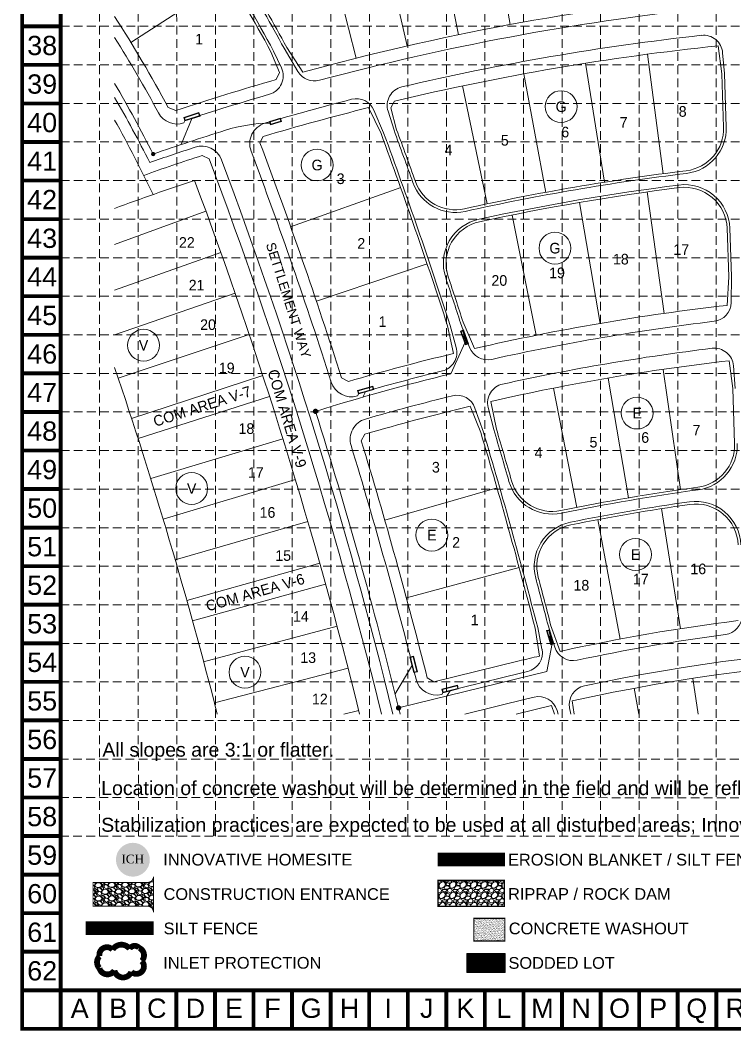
# Model space of a CAD drawing. Header units: feet. Extents: x 358974 to 360431, y 1038446 to 1040774.
# Drawn here: x 358974 to 359647, y 1038446 to 1039398 of the extents above; entities that cross this region are included whole.
import ezdxf
from ezdxf.enums import TextEntityAlignment as Align

# ---------------------------------------------------------------- set-up
doc = ezdxf.new("R2010")
doc.units = ezdxf.units.FT
doc.header["$MEASUREMENT"] = 0
doc.linetypes.add('ACAD_ISO02W100', pattern=[15, 12, -3])
doc.linetypes.add('HIDDEN', pattern=[0.375, 0.25, -0.125])
doc.layers.get('0').update_dxf_attribs({"color": 1})
for name, color, linetype, lineweight in [('11', 1, 'Continuous', 0), ('12', 1, 'Continuous', 0), ('13', 1, 'Continuous', 0), ('4', 1, 'Continuous', 0), ('45', 1, 'Continuous', 0)]:
    doc.layers.add(name, color=color, linetype=linetype, lineweight=lineweight)
for name, color, linetype in [('BASE', 7, 'Continuous'), ('grid', 254, 'HIDDEN'), ('LEGEND', 7, 'Continuous')]:
    doc.layers.add(name, color=color, linetype=linetype)
doc.styles.add('DRHorton', font='dutcheb.ttf')
doc.styles.add("L200'", font='ARIAL.TTF', dxfattribs={"height": 0.001969})
doc.styles.get("Standard").update_dxf_attribs({"font": 'ARIAL.TTF'})
doc.styles.add('Style-ENGINEERING', font='ENGINEERING.shx')

# ---------------------------------------------------------------- blocks, each defined once
blk = doc.blocks.new('A$C06470624')
h = blk.add_hatch(color=153)
h.paths.add_polyline_path([(38.3, 19.1, 1), (0, 19.1, 1)])
h.paths.add_polyline_path([(1.9, 11.3), (36.1, 11.3), (36.1, 28.2), (1.9, 28.2)], flags=24)
at = {"layer": 'BASE', "color": 176, "style": 'DRHorton'}
blk.add_text('ICH', height=9.81, dxfattribs=at).set_placement((19, 15), align=Align.CENTER)
blk = doc.blocks.new('Innovative logo')
at = {"color": 153}
blk.add_blockref('A$C06470624', (43.8, 10.1), dxfattribs=at)

msp = doc.modelspace()

# ---------------------------------------------------------------- hatches: boundary and pattern name
at = {"layer": '45', "linetype": 'Continuous', "lineweight": 0}
h = msp.add_hatch(color=170, dxfattribs=at)
edge = h.paths.add_edge_path()
edge.add_arc((359099.64, 1039271.88), 2, -45, 315)
h = msp.add_hatch(color=170, dxfattribs=at)
edge = h.paths.add_edge_path()
edge.add_arc((359252.5, 1039029.53), 2.5, 0, 360)
h = msp.add_hatch(color=170, dxfattribs=at)
edge = h.paths.add_edge_path()
edge.add_arc((359330.75, 1038750.18), 2.5, 0, 360)
at = {"layer": 'BASE'}
h = msp.add_hatch(dxfattribs=at)
h.set_pattern_fill('AR-SAND', color=30, scale=0.852706, style=0)
h.set_pattern_definition([(37.5, (360123.1202, 1038466.6882), (-0.0537148, 1.6430136), [0, -1.2961126, 0, -1.4495997, 0, -1.3856467]), (7.5, (360123.1202, 1038466.6882), (1.5090987, 2.40646), [0, -0.6992187, 0, -1.1682068, 0, -0.4476705]), (327.5, (360122.0714, 1038466.6882), (2.6554465, 0.0048255), [0, -0.4263528, 0, -1.5348702, 0, -2.0038584]), (317.5, (360122.0714, 1038466.6882), (2.563341, 0.748399), [0, -0.2131764, 0, -1.0061927, 0, -1.1511527])])
h.paths.add_polyline_path([(359430.75, 1038530.64), (359430.75, 1038551.96), (359401.56, 1038551.96), (359401.56, 1038530.64)])
at = {"layer": 'LEGEND', "lineweight": 0}
h = msp.add_hatch(dxfattribs=at)
h.set_pattern_fill('GRAVEL', color=4, scale=8.963786, angle=-43.93426, style=0)
h.set_pattern_definition([(184.078545, (346513.7198, 1033151.8833), (-107.61548255, -8.341430567), [1.205952, -119.389456]), (141.0354448, (346512.51693, 1033151.79753), (83.681105006, -68.177306903), [2.0694514, -204.875623]), (88.576145, (346510.90786, 1033153.0989), (-3.861652374, -133.200296523), [1.459197, -144.4606636]), (223.339445, (346506.8355, 1033153.91064), (130.842446808, 122.883637566), [1.8845285, -186.568282]), (248.899445, (346505.4649, 1033152.61725), (42.356562594, 108.558655092), [1.8479293, -182.945254]), (313.339445, (346504.79963, 1033150.89323), (-122.883637566, 130.842446808), [1.8845285, -186.568282]), (353.7599448, (346506.093, 1033149.5226), (-146.1105836995, 16.300378318), [2.4921925, -246.726859]), (28.3210448, (346508.57044, 1033149.25172), (182.012141994, 98.477620779), [2.352886, -232.935823]), (77.495345, (346510.6417, 1033150.36796), (29.210484373, 133.671882944), [1.8909107, -187.200363]), (131.302145, (346511.0511, 1033152.214), (64.78733002, -74.868127084), [2.1587665, -105.7795153]), (178.4631448, (346509.62626, 1033153.83577), (-145.874811406, 3.6258525866), [2.791753, -276.383778]), (94.879845, (346513.1639, 1033147.6889), (-7.86988113, 82.26645672), [0.9528594, -94.3334866]), (127.534945, (346513.08286, 1033148.63833), (71.478142591, -93.762097281), [1.812809, -179.468542]), (181.065745, (346511.9784, 1033150.076), (-6.219368, -6.4551508), [1.2676676, -11.409035]), (159.264345, (346512.2729, 1033151.2858), (44.71448293, -18.18652253), [0.682664, -67.583496]), (247.867145, (346511.6344, 1033151.5275), (12.2029517, 25.58481385), [0.9654267, -47.3060405]), (347.029545, (346511.2707, 1033150.6332), (31.80418141, -5.74777224), [1.568026, -50.6993803]), (117.630845, (346512.7987, 1033150.2813), (6.69094434, -18.8938734), [1.133838, -27.2121453]), (332.455245, (346507.89045, 1033155.13476), (83.209555618, -42.8282751), [1.588383, -157.25031]), (26.411945, (346509.2988, 1033154.4002), (-94.233605007, -46.12921632), [1.3325654, -131.923697]), (249.264345, (346514.0426, 1033151.5723), (18.18652253, 44.71448293), [1.365319, -66.900841]), (299.676245, (346513.5592, 1033150.29545), (-45.89344975, 81.559074077), [1.588383, -157.25031]), (295.509745, (346504.0344, 1033151.1326), (-19.83704887, 44.007113784), [1.531732, -75.0548925]), (250.840845, (346504.6941, 1033149.75016), (36.13735446, 102.10344131), [1.283417, -127.058468]), (22.867145, (346507.8878, 1033145.055), (44.00713504, 19.83700208), [1.365319, -66.900841]), (333.419745, (346509.1458, 1033145.58555), (-108.794378248, 55.031211839), [1.5026084, -148.757831]), (25.509745, (346504.7248, 1033148.1025), (-44.007113784, -19.83704887), [0.765866, -75.8207584]), (57.375645, (346507.5005, 1033145.4281), (18.42233548, 32.03995162), [0.4570635, -45.249452]), (122.029545, (346507.7469, 1033145.813), (13.14609606, -25.11323798), [1.8479293, -35.110702]), (142.074745, (346506.7668, 1033147.37973), (70.770848732, -55.738514922), [1.7125313, -169.54036]), (259.755845, (346510.711, 1033150.0523), (5.98357197, 19.12966924), [1.292775, -31.026613]), (309.2229448, (346510.48105, 1033148.7801), (97.298744417, -118.639568936), [2.2570276, -223.445343]), (17.011145, (346511.90825, 1033147.0316), (-69.356160605, -20.30857989), [0.9228756, -91.3649495]), (46.065745, (346512.791, 1033147.302), (-0.235783, 12.674515), [0.537827, -8.425959]), (76.322145, (346506.8243, 1033147.6978), (-17.715015524, -70.063490363), [1.245285, -123.2836114]), (4.078545, (346507.11876, 1033148.90775), (107.61548255, 8.341430567), [2.411904, -118.183504]), (316.065745, (346509.525, 1033149.079), (12.674515, 0.235783), [2.3305844, -6.633202]), (281.370545, (346511.2029, 1033147.46225), (-21.015835247, 107.37972273), [1.4173, -140.3126]), (210.120345, (346511.4823, 1033146.0728), (-31.33261329, -19.60123081), [1.305145, -63.9522036]), (163.7117448, (346510.3534, 1033145.41783), (-184.841509958, 53.616391379), [2.125, -210.375345]), (131.4918448, (346508.3137, 1033146.01383), (-77.697604887, 87.306877952), [2.2481086, -222.5625084])])
edge = h.paths.add_edge_path()
edge.add_line((359099.92, 1038557.76), (359099.92, 1038591.38))
edge.add_arc((359094.32, 1038591.38), 5.6, -89.96094, 0, ccw=False)
edge.add_line((359094.32, 1038585.78), (359042.97, 1038585.77))
edge.add_line((359042.97, 1038585.77), (359042.97, 1038563.34))
edge.add_line((359042.97, 1038563.34), (359094.31, 1038563.36))
edge.add_arc((359094.32, 1038557.76), 5.6, 0, 90.03906, ccw=False)
at = {"layer": 'LEGEND', "linetype": 'ACAD_ISO02W100', "lineweight": 0}
h = msp.add_hatch(dxfattribs=at)
h.set_pattern_fill('GRAVEL', color=240, scale=9.85191, style=0)
h.set_pattern_definition([(228.0128, (358666.7896, 1038065.8516), (-78.81526136, -88.66720184), [1.32544, -131.21845]), (184.9697, (358665.9029, 1038064.8664), (118.22292852, 9.8518242), [2.27449, -225.17451]), (132.5104, (358663.63695, 1038064.66935), (98.51900702, -108.37109377), [1.60377, -158.77369]), (267.2737, (358659.7947, 1038062.20637), (9.85187061, 197.03819984), [2.07125, -205.0533]), (292.8337, (358659.6962, 1038060.13747), (-49.25964682, 118.2228828), [2.03102, -201.0713]), (357.2737, (358660.48434, 1038058.2656), (-197.03819984, 9.85187061), [2.07125, -205.0533]), (37.6942, (358662.55324, 1038058.1671), (-128.07490037, -98.51900394), [2.73912, -271.17233]), (72.2553, (358664.72066, 1038059.8419), (68.96347496, 216.7419795), [2.58601, -256.01489]), (121.4296, (358665.5088, 1038062.3049), (-78.8153599, 128.0747791), [2.07826, -205.748004]), (175.2364, (358664.4251, 1038064.0782), (108.3710176, -9.8518264), [2.372655, -116.26005]), (222.3974, (358662.06065, 1038064.27527), (-118.22299058, -108.37093031), [3.06836, -303.76763]), (138.8141, (358669.5481, 1038062.10785), (-68.963398, 59.1114326), [1.04727, -103.67996]), (171.4692, (358668.75995, 1038062.7975), (128.0748111, -19.70389762), [1.99242, -197.25012]), (225, (358666.7896, 1038063.093), (-1e-15, -9.851913), [1.39327, -12.53943]), (203.1986, (358666.0999, 1038064.2753), (49.2595466, 19.7038327), [0.7503, -74.27961]), (291.8014, (358665.4103, 1038063.9797), (-9.851909, 29.5557322), [1.06108, -51.99308]), (30.9638, (358665.8044, 1038062.9945), (29.55571, 19.7038442), [1.72338, -55.72263]), (161.5651, (358667.2822, 1038063.8812), (19.703824, -9.851894), [1.24618, -29.9083]), (16.3895, (358659.6962, 1038063.9797), (98.51912012, 29.55565772), [1.74576, -172.83053]), (70.3462, (358661.371, 1038064.4723), (-39.40759256, -108.37102935), [1.464595, -144.99458]), (293.1986, (358667.2822, 1038065.8516), (-19.7038327, 49.2595466), [1.50059, -73.52932]), (343.6105, (358667.8733, 1038064.4723), (-98.51912012, 29.55565772), [1.74576, -172.83053]), (339.444, (358659.6962, 1038057.8715), (-49.2595674, 19.7037803), [1.68349, -82.49126]), (294.7751, (358661.2725, 1038057.2804), (-49.2594723, 108.371042), [1.41058, -139.647305]), (66.8014, (358667.3807, 1038055.9997), (19.7038327, 49.2595466), [1.50059, -73.52932]), (17.354, (358667.9718, 1038057.37894), (-128.0748479, -39.40758522), [1.651485, -163.49662]), (69.444, (358662.5532, 1038055.9997), (-19.7037803, -49.2595674), [0.84175, -83.33301]), (101.3099, (358666.7896, 1038055.9997), (-9.8518865, 39.4076468), [0.50235, -49.73273]), (165.9638, (358666.691, 1038056.4923), (29.555735, -9.851891), [2.03102, -38.58944]), (186.009, (358664.72066, 1038056.98486), (98.519096, 9.85190312), [1.88221, -186.33826]), (303.6901, (358665.8044, 1038062.1079), (-9.851923, 19.703815), [1.42086, -34.1007]), (353.1572, (358666.59253, 1038060.92562), (167.48246114, -19.70389849), [2.48065, -245.5841]), (60.9454, (358669.0555, 1038060.6301), (-39.4076397, -68.9633727), [1.01431, -100.41731]), (90, (358669.548, 1038061.517), (-9.85191, 9.85191), [0.59111, -9.2608]), (120.2564, (358664.5236, 1038057.2804), (39.407589, -68.9633931), [1.36867, -135.49844]), (48.0128, (358663.834, 1038058.46265), (78.81526136, 88.66720184), [2.65087, -129.89302]), (0, (358665.607, 1038060.433), (9.85191, 9.85191), [2.5615, -7.29041]), (325.3048, (358668.16883, 1038060.433), (-98.5190419, 68.96345375), [1.557725, -154.21464]), (254.0546, (358669.4496, 1038059.5464), (-9.8519088, -39.4076406), [1.43446, -70.28853]), (207.646, (358669.0555, 1038058.1671), (-187.18624578, -98.51917446), [2.33554, -231.21914]), (175.4261, (358666.9866, 1038057.08338), (-128.0748335, 9.85185863), [2.47085, -244.6138])])
h.paths.add_polyline_path([(359367.79, 1038563.4), (359430.48, 1038563.29), (359430.48, 1038587.92), (359367.79, 1038587.82)])
at = {"layer": 'LEGEND', "lineweight": 0}
h = msp.add_hatch(dxfattribs=at)
h.set_pattern_fill('ANSI31', color=2, scale=4.258592, style=0)
h.set_pattern_definition([(45, (359351.98116, 1038455.88915), (-0.37641, 0.37641), [])])
h.paths.add_polyline_path([(359395.15, 1038519), (359395.15, 1038517.93), (359395.15, 1038500.86), (359431.17, 1038500.86), (359431.17, 1038519)])

# ---------------------------------------------------------------- linework, layer by layer
at = {"layer": '11', "color": 252, "linetype": 'Continuous', "lineweight": 0}
for centre in [(359483.84, 1039316.53), (359254.01, 1039261.53), (359478.02, 1039183.23), (359090.59, 1039091.81), (359555.41, 1039027.9), (359135.89, 1038956.84), (359362.1, 1038912.94), (359553.89, 1038894.66), (359186.09, 1038783.85)]:
    msp.add_circle(centre, 15, dxfattribs=at)
at = {"layer": '12', "color": 252, "linetype": 'Continuous', "lineweight": 0}
for p, q in [((359435.98, 1039393.88), (359415.02, 1039506.44)), ((359387.33, 1039384.3), (359364.05, 1039496.41)), ((359338.88, 1039373.72), (359313.3, 1039485.33)), ((359290.66, 1039362.15), (359262.79, 1039473.2)), ((359171.02, 1039436.74), (359078.66, 1039376.94)), ((359240.48, 1039348.98), (359225.39, 1039372.3)), ((359635.09, 1039347.53), (359631.67, 1039373.81)), ((359580.05, 1039253.39), (359565.05, 1039365.89)), ((359524.56, 1039245.29), (359506.77, 1039357.38)), ((359215.41, 1039341.96), (359218.66, 1039348.68)), ((359469.3, 1039235.8), (359448.71, 1039347.42)), ((359636.84, 1039297.27), (359635.09, 1039347.53)), ((359414.28, 1039224.94), (359390.92, 1039336.01)), ((359113.88, 1039315.73), (359120.92, 1039312.86)), ((359314.23, 1039291.24), (359302.5, 1039315.63)), ((359323.37, 1039315.49), (359327.04, 1039321.64)), ((359323.37, 1039315.49), (359328.89, 1039294.83)), ((359200.18, 1039282.29), (359203.21, 1039288.4)), ((359145.85, 1039270.52), (359152.37, 1039267.39)), ((359229.05, 1039203.43), (359332.74, 1039240.32)), ((359581.01, 1039121.8), (359564.86, 1039236.16)), ((359520.58, 1039112.37), (359501.14, 1039226.22)), ((359149.3, 1039218.22), (359063.36, 1039186.78)), ((359460.45, 1039101.21), (359437.73, 1039214.45)), ((359641.75, 1039156.15), (359640.16, 1039201.94)), ((359163.34, 1039179.28), (359063.36, 1039143.72)), ((359253.37, 1039133.29), (359357.64, 1039168.52)), ((359640.19, 1039129.31), (359641.75, 1039156.15)), ((359176.79, 1039140.93), (359063.36, 1039101.73)), ((359382.62, 1039084.05), (359376.95, 1039109.95)), ((359391.59, 1039113.41), (359402.14, 1039088.65)), ((359190.04, 1039102.02), (359066.79, 1039060.66)), ((359642, 1039077.18), (359645.42, 1039050.9)), ((359596.28, 1038955.79), (359579.8, 1039069.09)), ((359202.89, 1039063.17), (359079.28, 1039022.91)), ((359277.13, 1039061.03), (359283.45, 1039057.68)), ((359547.4, 1038948.04), (359528.05, 1039060.9)), ((359498.73, 1038939.06), (359476.53, 1039051.39)), ((359647.22, 1038999.12), (359645.42, 1039050.9)), ((359209.19, 1039043.65), (359085.4, 1039003.95)), ((359417.63, 1039038.85), (359422.87, 1039012.86)), ((359408.23, 1039009.46), (359398.11, 1039034.29)), ((359221.84, 1039003.58), (359097.56, 1038966.16)), ((359298.95, 1039008.03), (359295.62, 1039001.85)), ((359233.54, 1038965.32), (359109.06, 1038927.85)), ((359317.76, 1038927.01), (359423.56, 1038957.35)), ((359596.15, 1038824.8), (359578.49, 1038937.93)), ((359245.22, 1038925.91), (359120.4, 1038889.55)), ((359539.6, 1038815.06), (359518.39, 1038927.58)), ((359256.49, 1038886.57), (359131.35, 1038851.33)), ((359338.11, 1038853.81), (359444.39, 1038882.42)), ((359262, 1038866.82), (359136.71, 1038832.14)), ((359272.76, 1038827.28), (359147.16, 1038793.72)), ((359459.33, 1038825.26), (359463.4, 1038799)), ((359473.96, 1038828.59), (359482.9, 1038803.43)), ((359363.81, 1038774.74), (359444.25, 1038794.42)), ((359283.18, 1038787.53), (359157.29, 1038755.1)), ((359357.74, 1038778.4), (359363.81, 1038774.74)), ((359613.01, 1038744.32), (359607.83, 1038778.04)), ((359557.16, 1038744.32), (359552.62, 1038768.67)), ((359494.31, 1038756.8), (359496.03, 1038744.32)), ((359293.22, 1038747.81), (359279.14, 1038744.32)), ((359441.43, 1038744.32), (359474.78, 1038752.48)), ((359477.54, 1038744.32), (359474.78, 1038752.48))]:
    msp.add_line(p, q, dxfattribs=at)
at = {"layer": '12', "color": 252, "linetype": 'Continuous', "lineweight": 0, "flags": 128}
msp.add_lwpolyline([(359210.59, 1039368.14), (359218.66, 1039348.68)], dxfattribs=at)
at = {"layer": '12', "color": 252, "linetype": 'Continuous', "lineweight": 0}
for centre, radius, start, end in [((357935.25, 1038678.22), 1450, 28.4121, 36.2329), ((359877.02, 1037025.6), 2409, 95.88555, 105.32139), ((357935.25, 1038678.22), 1465, 28.27979, 29.80645), ((359877.02, 1037025.6), 2361, 95.96475, 103.4705), ((359877.02, 1037025.6), 2409, 105.94061, 108.29224), ((359877.02, 1037025.6), 2361, 104.08374, 106.58229), ((357935.25, 1038678.22), 1290, 25.50649, 29.01375), ((359596.86, 1039295.87), 40, 277.03485, 1.99384), ((354851.82, 1037646.11), 4756, 17.92589, 20.23712), ((354851.82, 1037646.11), 4771, 19.5927, 20.21669), ((354851.82, 1037646.11), 4646, 17.73085, 20.62007), ((359877.02, 1037025.6), 2361, 108.0405, 109.4535), ((354851.82, 1037646.11), 4596, 13.82444, 20.65611), ((359877.02, 1037025.6), 2247.5, 97.03485, 102.43967), ((359877.02, 1037025.6), 2341, 108.3862, 110.33883), ((354851.82, 1037646.11), 4576, 13.88607, 20.47902), ((359384.27, 1039259.39), 40, 199.5927, 282.43967), ((359877.02, 1037025.6), 2232.5, 97.25388, 102.15306), ((359600.18, 1039200.55), 40, 1.99384, 97.25388), ((359415.45, 1039168.96), 40, 102.15307, 198.45346), ((354851.82, 1037646.11), 4771, 17.91128, 18.45346), ((359877.02, 1037025.6), 2117, 96.42327, 102.96272), ((359877.02, 1037025.6), 2117, 103.50559, 106.2832), ((359877.02, 1037025.6), 2065, 96.5351, 102.85388), ((359877.02, 1037025.6), 2065, 103.41005, 106.25638), ((354851.82, 1037646.11), 4771, 16.03708, 16.64674), ((354851.82, 1037646.11), 4646, 14.10578, 16.96616), ((354851.82, 1037646.11), 4756, 14.35496, 16.65799), ((359607.24, 1038997.73), 40, 277.78942, 1.99384), ((359475.59, 1038975.2), 40, 196.03708, 281.63472), ((359877.02, 1037025.6), 1950.5, 97.78942, 101.63472), ((359877.02, 1037025.6), 1935.5, 98.08096, 101.44219), ((359610.57, 1038902.27), 40, 1.99384, 98.08096), ((359500.99, 1038883.42), 40, 101.44219, 194.90301), ((354851.82, 1037646.11), 4771, 14.35018, 14.90301), ((359877.02, 1037025.6), 1821, 97.14508, 102.49937), ((359877.02, 1037025.6), 1821, 103.1288, 103.74815), ((359877.02, 1037025.6), 1773, 82.12363, 102.4657)]:
    msp.add_arc(centre, radius, start, end, dxfattribs=at)
at = {"layer": '12', "color": 7, "linetype": 'Continuous', "lineweight": 0}
msp.add_arc((357935.25, 1038678.22), 1340, 28.40854, 32.66161, dxfattribs=at)
at = {"layer": '13', "color": 252, "linetype": 'Continuous', "lineweight": 0}
for p, q in [((359236.02, 1039349.52), (359222.92, 1039371.62)), ((359637.58, 1039347.78), (359635.92, 1039367.33)), ((359639.34, 1039297.35), (359637.58, 1039347.78)), ((359316.67, 1039291.85), (359307.57, 1039313.09)), ((359320.81, 1039312.15), (359326.45, 1039294.24)), ((359128.54, 1039301.16), (359129.81, 1039303.68)), ((359644.25, 1039156.42), (359642.66, 1039202.03)), ((359643.99, 1039132.01), (359644.25, 1039156.42)), ((359385.02, 1039089.75), (359379.38, 1039110.53)), ((359389.15, 1039112.84), (359397.69, 1039089.81)), ((359646.2, 1039072.47), (359647.91, 1039051.18)), ((359291.97, 1039044.01), (359293.34, 1039046.49)), ((359410.67, 1039010.03), (359402.71, 1039032.64)), ((359415.15, 1039033.19), (359420.43, 1039012.3)), ((359461.77, 1038825.82), (359465.83, 1038805.62)), ((359471.52, 1038828.05), (359477.86, 1038807.44)), ((359446.99, 1038783.25), (359372.82, 1038765.11)), ((359372.82, 1038765.11), (359371.35, 1038762.69)), ((359452.93, 1038758.97), (359393.04, 1038744.32)), ((359480.97, 1038744.32), (359479.96, 1038747.82)), ((359491.8, 1038750.21), (359492.88, 1038744.32))]:
    msp.add_line(p, q, dxfattribs=at)
at = {"layer": '13', "color": 252, "linetype": 'Continuous', "lineweight": 0, "flags": 128}
msp.add_lwpolyline([(359213.06, 1039368.84), (359220.44, 1039353.14)], dxfattribs=at)
at = {"layer": '13', "color": 252, "linetype": 'Continuous', "lineweight": 0}
for centre, radius, start, end in [((357935.25, 1038678.22), 1452.5, 28.39013, 36.20595), ((357935.25, 1038678.22), 1462.5, 28.30192, 29.80645), ((359877.02, 1037025.6), 2397.5, 96.21, 105.00827), ((359877.02, 1037025.6), 2372.5, 96.31629, 103.23483), ((359204.14, 1039345.48), 18, 286.17468, 25.16311), ((359337.98, 1039317.56), 18, 103.23483, 197.48083), ((357935.25, 1038678.22), 1300.5, 26.76519, 29.83718), ((359877.02, 1037025.6), 2397.5, 106.17468, 108.15936), ((359877.02, 1037025.6), 2372.5, 104.41141, 106.45748), ((359596.87, 1039295.87), 42.5, 277.03483, 1.99408), ((354851.82, 1037646.11), 4758.5, 17.92354, 20.23379), ((354851.82, 1037646.11), 4768.5, 19.5927, 20.22017), ((359877.02, 1037025.6), 2370.5, 108.13874, 109.2264), ((354851.82, 1037646.11), 4635.5, 17.72177, 20.56848), ((354851.82, 1037646.11), 4606.5, 13.7923, 20.59271), ((359877.02, 1037025.6), 2245, 97.03483, 102.43967), ((359877.02, 1037025.6), 2235, 97.25385, 102.15307), ((354851.82, 1037646.11), 4768.5, 17.9138, 18.45345), ((359626, 1039132.19), 18, 276.79545, 359.40751), ((359877.02, 1037025.6), 2103.5, 96.79545, 102.59064), ((359367.65, 1039085.04), 18, 283.89235, 15.18715), ((359877.02, 1037025.6), 2078.5, 96.93432, 102.45576), ((359877.02, 1037025.6), 2103.5, 103.89235, 106.11004), ((359286.4, 1039063.22), 20, 197.72177, 286.16459), ((359432.6, 1039037.6), 18, 102.45576, 194.17611), ((359877.02, 1037025.6), 2078.5, 103.79399, 106.12879), ((359305.18, 1039003.07), 20, 106.12879, 196.94625), ((354851.82, 1037646.11), 4758.5, 14.35426, 16.65621), ((354851.82, 1037646.11), 4768.5, 16.03708, 16.6487), ((354851.82, 1037646.11), 4635.5, 14.12351, 16.94625), ((359607.24, 1038997.73), 42.5, 277.78942, 1.99429), ((359475.59, 1038975.2), 42.5, 196.03708, 281.63472), ((359877.02, 1037025.6), 1948, 97.78942, 101.63472), ((359877.02, 1037025.6), 1938, 98.08094, 101.44219), ((359500.99, 1038883.42), 42.5, 101.44219, 194.90301), ((354851.82, 1037646.11), 4768.5, 14.35107, 14.90301), ((359877.02, 1037025.6), 1809.5, 97.57088, 102.06414), ((359877.02, 1037025.6), 1784.5, 82.59659, 102.00779), ((359448.19, 1038802.07), 18, 283.57139, 11.36912), ((359877.02, 1037025.6), 1809.5, 103.57139, 103.74818), ((359366.6, 1038782.12), 20, 194.12351, 283.74786), ((359509.51, 1038753.44), 18, 102.00779, 190.34596), ((359877.02, 1037025.6), 1784.5, 103.56576, 103.74818)]:
    msp.add_arc(centre, radius, start, end, dxfattribs=at)
at = {"layer": '13', "color": 7, "linetype": 'Continuous', "lineweight": 0}
for centre, radius, start, end in [((357935.25, 1038678.22), 1329.5, 28.40405, 31.94878), ((359636.24, 1038837.16), 18, 277.57088, 359.15487)]:
    msp.add_arc(centre, radius, start, end, dxfattribs=at)
at = {"layer": '13', "color": 252, "linetype": 'Continuous', "lineweight": 0, "extrusion": (0, 0, -1)}
for centre, radius, start, end in [((-359617.99, 1039365.8), 18, 83.68371, 175.14039), ((-359251.51, 1039358.7), 18, 254.99173, 329.33708), ((-359291.03, 1039306.01), 18, 75.58859, 156.81572), ((-359122.29, 1039320.16), 20, 251.7928, 331.59595), ((-359210.55, 1039281.71), 20, 339.43152, 73.54252), ((-359145.27, 1039259.29), 20, 71.86126, 159.40729), ((-359384.27, 1039259.39), 42.5, 257.56033, 340.4073), ((-359600.18, 1039200.55), 42.5, 82.74615, 178.00592), ((-359415.45, 1039168.96), 42.5, 341.54655, 77.84693), ((-359414.57, 1039096.08), 18, 257.40936, 339.63486), ((-359628.25, 1039071.02), 18, 83.06568, 175.40181), ((-359385.73, 1039026.67), 18, 76.20601, 160.62033), ((-359610.57, 1038902.27), 42.5, 81.91906, 178.00571), ((-359495.06, 1038812.73), 18, 257.93586, 342.91189), ((-359462.67, 1038742.81), 18, 76.43424, 163.85411)]:
    msp.add_arc(centre, radius, start, end, dxfattribs=at)
at = {"layer": '4', "color": 252, "linetype": 'Continuous', "lineweight": 0}
msp.add_arc((354851.82, 1037646.11), 4446, 14.30061, 18.69049, dxfattribs=at)
at = {"layer": '45', "color": 170, "linetype": 'Continuous', "lineweight": 0}
for p, q in [((359136.47, 1039305.85), (359126.04, 1039280.85)), ((359128.41, 1039306.38), (359142.67, 1039311.03)), ((359129.49, 1039303.06), (359128.41, 1039306.38)), ((359129.04, 1039306.06), (359142.35, 1039310.4)), ((359129.82, 1039303.68), (359129.04, 1039306.06)), ((359129.49, 1039303.06), (359143.75, 1039307.7)), ((359129.82, 1039303.68), (359143.12, 1039308.02)), ((359143.12, 1039308.02), (359142.35, 1039310.4)), ((359143.75, 1039307.7), (359142.67, 1039311.03)), ((359209.06, 1039302.62), (359219.61, 1039305.75)), ((359209.69, 1039302.29), (359219.27, 1039305.13)), ((359219.98, 1039302.73), (359219.27, 1039305.13)), ((359220.6, 1039302.39), (359219.61, 1039305.75)), ((359210.06, 1039299.27), (359209.06, 1039302.62)), ((359210.39, 1039299.89), (359209.69, 1039302.29)), ((359210.06, 1039299.27), (359220.6, 1039302.39)), ((359210.39, 1039299.89), (359219.98, 1039302.73)), ((359388.98, 1039105.16), (359391.79, 1039106.23)), ((359388.98, 1039105.16), (359393.9, 1039092.19)), ((359389.63, 1039104.87), (359391.5, 1039105.58)), ((359389.63, 1039104.87), (359391.4, 1039100.2)), ((359391.03, 1039105.41), (359392.8, 1039100.73)), ((359391.5, 1039105.58), (359393.27, 1039100.91)), ((359391.79, 1039106.23), (359396.7, 1039093.25)), ((359391.4, 1039100.2), (359393.27, 1039100.91)), ((359391.4, 1039100.2), (359394.19, 1039092.83)), ((359391.86, 1039098.99), (359393.26, 1039099.52)), ((359392.1, 1039100.46), (359394.89, 1039093.1)), ((359392.32, 1039097.77), (359393.72, 1039098.3)), ((359392.78, 1039096.56), (359394.18, 1039097.09)), ((359392.8, 1039100.73), (359395.59, 1039093.37)), ((359393.24, 1039095.35), (359394.64, 1039095.88)), ((359393.27, 1039100.91), (359396.06, 1039093.54)), ((359379.97, 1039064.89), (359393.5, 1039094.66)), ((359393.7, 1039094.14), (359395.1, 1039094.67)), ((359393.9, 1039092.19), (359396.7, 1039093.25)), ((359394.19, 1039092.83), (359396.06, 1039093.54)), ((359292.03, 1039049.24), (359306.45, 1039053.37)), ((359292.99, 1039045.88), (359292.03, 1039049.24)), ((359292.65, 1039048.9), (359306.11, 1039052.75)), ((359293.34, 1039046.49), (359292.65, 1039048.9)), ((359292.99, 1039045.88), (359307.41, 1039050)), ((359293.34, 1039046.49), (359306.79, 1039050.35)), ((359296.95, 1039042.85), (359300.07, 1039048.42)), ((359306.79, 1039050.35), (359306.11, 1039052.75)), ((359307.41, 1039050), (359306.45, 1039053.37)), ((359470.13, 1038823), (359473, 1038823.88)), ((359470.13, 1038823), (359474.19, 1038809.73)), ((359470.75, 1038822.67), (359472.66, 1038823.26)), ((359470.75, 1038822.67), (359472.22, 1038817.89)), ((359472.19, 1038823.11), (359473.65, 1038818.33)), ((359472.66, 1038823.26), (359474.13, 1038818.47)), ((359473, 1038823.88), (359477.06, 1038810.61)), ((359475.52, 1038810.88), (359470.37, 1038784.34)), ((359472.22, 1038817.89), (359474.13, 1038818.47)), ((359472.22, 1038817.89), (359474.52, 1038810.36)), ((359472.6, 1038816.65), (359474.03, 1038817.09)), ((359472.93, 1038818.11), (359475.24, 1038810.58)), ((359472.97, 1038815.41), (359474.41, 1038815.85)), ((359473.35, 1038814.17), (359474.79, 1038814.61)), ((359473.65, 1038818.33), (359475.95, 1038810.8)), ((359473.73, 1038812.93), (359475.17, 1038813.37)), ((359474.11, 1038811.69), (359475.55, 1038812.13)), ((359474.13, 1038818.47), (359476.43, 1038810.94)), ((359474.19, 1038809.73), (359477.06, 1038810.61)), ((359474.52, 1038810.36), (359476.43, 1038810.94)), ((359327.45, 1038763.48), (359343.78, 1038790.8)), ((359341.47, 1038797.95), (359344.86, 1038798.81)), ((359341.47, 1038797.95), (359345.13, 1038783.41)), ((359342.08, 1038797.59), (359344.5, 1038798.2)), ((359342.08, 1038797.59), (359345.49, 1038784.01)), ((359344.5, 1038798.2), (359347.91, 1038784.62)), ((359344.86, 1038798.81), (359348.52, 1038784.26)), ((359470.37, 1038784.34), (359330.75, 1038750.18)), ((359345.13, 1038783.41), (359348.52, 1038784.26)), ((359345.49, 1038784.01), (359347.91, 1038784.62)), ((359371.62, 1038767.9), (359386.19, 1038771.47)), ((359372.45, 1038764.5), (359371.62, 1038767.9)), ((359372.22, 1038767.54), (359385.82, 1038770.86)), ((359372.82, 1038765.11), (359372.22, 1038767.54)), ((359372.45, 1038764.5), (359387.02, 1038768.07)), ((359372.82, 1038765.11), (359386.41, 1038768.43)), ((359376.31, 1038761.33), (359379.62, 1038766.77)), ((359386.41, 1038768.43), (359385.82, 1038770.86)), ((359387.02, 1038768.07), (359386.19, 1038771.47))]:
    msp.add_line(p, q, dxfattribs=at)
for centre, radius, start, end in [((357935.25, 1038678.22), 1307, 27.01468, 30.33028), ((359877.02, 1037025.6), 2377, 107.36403, 109.08937), ((359877.02, 1037025.6), 2099, 103.69807, 107.3096), ((354851.82, 1037646.11), 4613, 13.84752, 17.45137), ((354851.82, 1037646.11), 4613, 13.77248, 13.84752)]:
    msp.add_arc(centre, radius, start, end, dxfattribs=at)
at = {"layer": '45', "color": 170, "linetype": 'Continuous', "lineweight": 0, "extrusion": (0, 0, -1)}
msp.add_arc((-359212.39, 1039151.11), 150, 72.63597, 89.10139, dxfattribs=at)
at = {"layer": 'BASE', "lineweight": 0, "const_width": 3.63}
for points in [[(360429, 1038447.88), (360429, 1040772.32), (358976.22, 1040772.32), (358976.22, 1038447.88)], [(360392.68, 1038484.2), (360392.68, 1040736.01), (359012.54, 1040736.01), (359012.54, 1038484.2)]]:
    msp.add_lwpolyline(points, close=True, dxfattribs=at)
for points in [[(359012.54, 1039392.19), (358976.22, 1039392.19)], [(359012.54, 1039355.87), (358976.22, 1039355.87)], [(359012.54, 1039319.55), (358976.22, 1039319.55)], [(359012.54, 1039283.23), (358976.22, 1039283.23)], [(359012.54, 1039246.91), (358976.22, 1039246.91)], [(359012.54, 1039210.59), (358976.22, 1039210.59)], [(359012.54, 1039174.27), (358976.22, 1039174.27)], [(359012.54, 1039137.95), (358976.22, 1039137.95)], [(359012.54, 1039101.63), (358976.22, 1039101.63)], [(359012.54, 1039065.31), (358976.22, 1039065.31)], [(359012.54, 1039028.99), (358976.22, 1039028.99)], [(359012.54, 1038992.67), (358976.22, 1038992.67)], [(359012.54, 1038956.35), (358976.22, 1038956.35)], [(359012.54, 1038920.03), (358976.22, 1038920.03)], [(359012.54, 1038883.72), (358976.22, 1038883.72)], [(359012.54, 1038847.4), (358976.22, 1038847.4)], [(359012.54, 1038811.08), (358976.22, 1038811.08)], [(359012.54, 1038774.76), (358976.22, 1038774.76)], [(359012.54, 1038738.44), (358976.22, 1038738.44)], [(359012.54, 1038702.12), (358976.22, 1038702.12)], [(359012.54, 1038665.8), (358976.22, 1038665.8)], [(359012.54, 1038629.48), (358976.22, 1038629.48)], [(359012.54, 1038593.16), (358976.22, 1038593.16)], [(359012.54, 1038556.84), (358976.22, 1038556.84)], [(359012.54, 1038520.52), (358976.22, 1038520.52)], [(359012.54, 1038484.2), (358976.22, 1038484.2)], [(359012.54, 1038484.2), (359012.54, 1038447.88)], [(359048.86, 1038484.2), (359048.86, 1038447.88)], [(359085.18, 1038484.2), (359085.18, 1038447.88)], [(359121.5, 1038484.2), (359121.5, 1038447.88)], [(359157.82, 1038484.2), (359157.82, 1038447.88)], [(359194.14, 1038484.2), (359194.14, 1038447.88)], [(359230.46, 1038484.2), (359230.46, 1038447.88)], [(359266.78, 1038484.2), (359266.78, 1038447.88)], [(359303.1, 1038484.2), (359303.1, 1038447.88)], [(359339.42, 1038484.2), (359339.42, 1038447.88)], [(359375.74, 1038484.2), (359339.42, 1038484.2)], [(359375.74, 1038484.2), (359375.74, 1038447.88)], [(359412.05, 1038484.2), (359412.05, 1038447.88)], [(359448.37, 1038484.2), (359448.37, 1038447.88)], [(359484.69, 1038484.2), (359484.69, 1038447.88)], [(359521.01, 1038484.2), (359521.01, 1038447.88)], [(359557.33, 1038484.2), (359557.33, 1038447.88)], [(359593.65, 1038484.2), (359593.65, 1038447.88)], [(359629.97, 1038484.2), (359629.97, 1038447.88)]]:
    msp.add_lwpolyline(points, dxfattribs=at)
at = {"layer": 'BASE', "color": 30, "linetype": 'Continuous', "const_width": 1.07}
msp.add_lwpolyline([(359401.56, 1038530.64), (359430.75, 1038530.64), (359430.75, 1038551.96), (359401.56, 1038551.96)], close=True, dxfattribs=at)
at = {"layer": 'grid', "color": 252, "linetype": 'HIDDEN', "lineweight": 0, "ltscale": 33}
for p, q in [((359049.19, 1038629.48), (359049, 1040734.64)), ((359085.67, 1038629.48), (359085.21, 1040734.62)), ((359121.88, 1038629.47), (359121.54, 1040734.53)), ((359158.39, 1038629.47), (359157.81, 1040734.47)), ((359194.38, 1038629.46), (359194.22, 1040734.75)), ((359230.47, 1038629.46), (359230.59, 1040734.69)), ((359267.07, 1038629.45), (359266.87, 1040734.55)), ((359303.51, 1038629.44), (359303.14, 1040734.58)), ((359339.55, 1038629.44), (359339.55, 1040734.56)), ((359375.96, 1038629.43), (359375.93, 1040734.55)), ((359412.06, 1038629.43), (359412.13, 1040734.55)), ((359448.39, 1038629.42), (359448.61, 1040734.5)), ((359484.69, 1038629.42), (359484.69, 1040736.01)), ((359521.01, 1038629.41), (359521.01, 1040736.01)), ((359557.33, 1038629.4), (359557.33, 1040736.01)), ((359593.65, 1038629.4), (359593.65, 1040736.01)), ((359629.97, 1038629.39), (359629.97, 1040736.01)), ((359012.54, 1039392.19), (360392.68, 1039392.19)), ((359012.54, 1039355.87), (360392.68, 1039355.87)), ((359012.54, 1039319.55), (360392.68, 1039319.55)), ((359012.54, 1039283.23), (360392.68, 1039283.23)), ((359012.54, 1039246.91), (360392.68, 1039246.91)), ((359012.54, 1039210.59), (360392.68, 1039210.59)), ((359012.54, 1039174.27), (360392.68, 1039174.27)), ((359012.54, 1039137.95), (360392.68, 1039137.95)), ((359012.54, 1039101.63), (360392.68, 1039101.63)), ((359012.54, 1039065.31), (360392.68, 1039065.31)), ((359012.54, 1039028.99), (360392.68, 1039028.99)), ((359012.54, 1038992.67), (360392.68, 1038992.67)), ((359012.54, 1038956.35), (360392.68, 1038956.35)), ((359012.2, 1038919.91), (360392.33, 1038919.91)), ((359012.2, 1038883.59), (360392.33, 1038883.59)), ((359012.2, 1038847.27), (360392.33, 1038847.27)), ((359012.2, 1038810.96), (360392.33, 1038810.96)), ((359012.2, 1038774.64), (360392.33, 1038774.64)), ((359012.01, 1038738.34), (360391.18, 1038738.27)), ((359011.75, 1038701.92), (360391.18, 1038702.17)), ((359011.87, 1038665.68), (360391.32, 1038665.59)), ((359011.87, 1038629.49), (360391.27, 1038629.27))]:
    msp.add_line(p, q, dxfattribs=at)
at = {"layer": 'LEGEND', "color": 84, "lineweight": 0, "const_width": 12.8}
msp.add_lwpolyline([(359367.46, 1038607.31), (359431.11, 1038607.31)], dxfattribs=at)
at = {"layer": 'LEGEND', "color": 4, "lineweight": 0, "const_width": 0.896}
msp.add_lwpolyline([(359099.92, 1038557.76), (359099.92, 1038591.38, -0.414014), (359094.32, 1038585.78), (359042.97, 1038585.77), (359042.97, 1038563.34), (359094.31, 1038563.36, -0.414413)], format="xyb", close=True, dxfattribs=at)
at = {"layer": 'LEGEND', "color": 240, "linetype": 'Continuous', "lineweight": 0, "const_width": 1.23}
msp.add_lwpolyline([(359367.79, 1038563.4), (359430.48, 1038563.29), (359430.48, 1038587.92), (359367.79, 1038587.82)], close=True, dxfattribs=at)
at = {"layer": 'LEGEND', "color": 200, "lineweight": 0, "const_width": 12.8}
msp.add_lwpolyline([(359035.94, 1038542.77), (359100.18, 1038542.77)], dxfattribs=at)
at = {"layer": 'LEGEND', "color": 170, "lineweight": 0, "ltscale": 100, "const_width": 5.45}
msp.add_lwpolyline([(359061.43, 1038522.42, 0.520567), (359061.43, 1038522.42, 0.765195), (359049.11, 1038516.21, 0.417879), (359049.03, 1038505.05, 0.6649), (359063.12, 1038502.9, 0.744833), (359079, 1038501.57, 0.975642), (359088.9, 1038511.79, 0.520567), (359086.44, 1038524.11, 0.520567), (359077.4, 1038523.28, 0.540264), (359061.43, 1038522.42)], format="xyb", close=True, dxfattribs=at)
at = {"layer": 'LEGEND', "color": 2, "lineweight": 0}
msp.add_lwpolyline([(359395.15, 1038517.93), (359395.15, 1038500.86), (359431.17, 1038500.86), (359431.17, 1038519), (359395.15, 1038519)], close=True, dxfattribs=at)

# ---------------------------------------------------------------- block references
at = {"layer": 'grid', "color": 84, "linetype": 'Continuous', "lineweight": 80, "xscale": 0.8333333334885538, "yscale": 0.833333333954215, "zscale": 0.8333333333333333}
msp.add_blockref('Innovative logo', (359028.05, 1038582.86), dxfattribs=at)

# ---------------------------------------------------------------- texts
at = {"layer": '11', "color": 252, "linetype": 'Continuous', "lineweight": 0, "style": 'Style-ENGINEERING'}
for s, p in [('1', (359142.87, 1039380.11)), ('G', (359483.84, 1039316.53)), ('8', (359598.32, 1039312)), ('7', (359542.7, 1039301.65)), ('6', (359487.72, 1039292.59)), ('5', (359430.8, 1039284.82)), ('4', (359377.76, 1039275.76)), ('G', (359254.01, 1039261.53)), ('3', (359276.21, 1039248.59)), ('22', (359131.36, 1039188.6)), ('2', (359295.61, 1039187.76)), ('G', (359478.02, 1039183.23)), ('17', (359597.03, 1039181.94)), ('18', (359540.11, 1039172.88)), ('19', (359479.96, 1039159.94)), ('21', (359140.51, 1039148.4)), ('20', (359425.62, 1039152.82)), ('20', (359151.29, 1039111.18)), ('1', (359315.66, 1039114)), ('V', (359090.59, 1039091.81)), ('19', (359168.91, 1039070.43)), ('E', (359555.42, 1039027.9)), ('18', (359187.42, 1039013.31)), ('6', (359563.03, 1039004.88)), ('7', (359611.37, 1039011.8)), ('5', (359514.32, 1039000.49)), ('4', (359462.56, 1038990.6)), ('3', (359365.9, 1038976.89)), ('17', (359196.34, 1038971.91)), ('V', (359135.89, 1038956.84)), ('16', (359207.31, 1038934.32)), ('E', (359362.1, 1038912.94)), ('2', (359384.93, 1038906.08)), ('15', (359222.09, 1038893.69)), ('E', (359553.9, 1038894.66)), ('16', (359612.98, 1038881.11)), ('17', (359558.86, 1038871.58)), ('18', (359502.9, 1038865.73)), ('14', (359238.74, 1038836.41)), ('1', (359402.44, 1038832.99)), ('13', (359245.64, 1038797.55)), ('V', (359186.09, 1038783.85)), ('12', (359256.61, 1038758.56))]:
    msp.add_text(s, height=10, dxfattribs=at).set_placement(p, align=Align.MIDDLE_CENTER)
for s, rotation, p in [('COM AREA V-9', 286.65503, (359225.79, 1039022.79)), ('COM AREA V-7', 17.79277, (359145.78, 1039034.27)), ('COM AREA V-6', 16.04584, (359195.69, 1038859))]:
    msp.add_text(s, height=10, rotation=rotation, dxfattribs=at).set_placement(p, align=Align.MIDDLE_CENTER)
at = {"layer": 'BASE', "lineweight": 0}
for s, p in [('38', (358995.08, 1039374.14)), ('39', (358995.08, 1039337.82)), ('40', (358995.08, 1039301.5)), ('41', (358995.08, 1039265.18)), ('42', (358995.03, 1039229.02)), ('43', (358995.08, 1039192.54)), ('44', (358995.08, 1039156.22)), ('45', (358995.08, 1039119.9)), ('46', (358995.08, 1039083.58)), ('47', (358995.08, 1039047.26)), ('48', (358995.08, 1039010.94)), ('49', (358995.08, 1038974.71)), ('50', (358995.08, 1038938.4)), ('51', (358995.08, 1038902.08)), ('52', (358995.08, 1038865.76)), ('53', (358995.08, 1038829.44)), ('54', (358995.08, 1038793.12)), ('55', (358995.08, 1038756.8)), ('56', (358995.08, 1038720.48)), ('57', (358995.08, 1038684.16)), ('58', (358995.08, 1038647.84)), ('59', (358995.08, 1038611.52)), ('60', (358995.08, 1038575.2)), ('61', (358995.08, 1038538.88)), ('62', (358995.08, 1038502.56)), ('C', (359103.07, 1038467.3)), ('G', (359248.34, 1038467.3)), ('O', (359538.9, 1038467.3)), ('Q', (359611.54, 1038467.3)), ('A', (359030.43, 1038467.3)), ('B', (359066.75, 1038467.3)), ('D', (359139.39, 1038467.3)), ('E', (359175.71, 1038467.3)), ('F', (359212.02, 1038467.3)), ('H', (359284.66, 1038467.3)), ('I', (359320.98, 1038467.3)), ('J', (359357.3, 1038467.3)), ('K', (359393.62, 1038467.3)), ('L', (359429.94, 1038467.3)), ('M', (359466.26, 1038467.3)), ('N', (359502.58, 1038467.3)), ('P', (359575.22, 1038467.3)), ('R', (359647.86, 1038467.3))]:
    msp.add_text(s, height=18.16, dxfattribs=at).set_placement(p, align=Align.MIDDLE_CENTER)
at = {"layer": 'BASE', "color": 252, "lineweight": 0, "style": "L200'"}
msp.add_text('SETTLEMENT WAY', height=8.8668, rotation=287.59464, dxfattribs=at).set_placement((359205.68, 1039186.93))
at = {"layer": 'BASE', "color": 7, "lineweight": 0, "style": "L200'"}
for s, height, p in [('All slopes are 3:1 or flatter.', 13.1396, (359051.79, 1038704.26)), ('Location of concrete washout will be determined in the field and will be reflected on this Site Map.', 13.1396, (359050.69, 1038668.11)), ('Stabilization practices are expected to be used at all disturbed areas; Innovative lots are the disturbed area.', 13.13964, (359050.67, 1038633.51))]:
    msp.add_text(s, height=height, dxfattribs=at).set_placement(p)
at = {"layer": 'LEGEND', "lineweight": 0, "style": "L200'"}
for s, height, p in [('INNOVATIVE HOMESITE', 11.0245, (359109.18, 1038601.76)), ('EROSION BLANKET / SILT FENCE', 11.0245, (359433.85, 1038601.75)), ('CONSTRUCTION ENTRANCE', 11.0245, (359109.4, 1038569.33)), ('RIPRAP / ROCK DAM', 11.0245, (359433.89, 1038569.42)), ('SILT FENCE', 11.025, (359109.47, 1038536.96)), ('CONCRETE WASHOUT', 11.0245, (359434.54, 1038536.95)), ('INLET PROTECTION', 11.0245, (359109.13, 1038504.58)), ('SODDED LOT', 11.025, (359434.25, 1038504.47))]:
    msp.add_text(s, height=height, dxfattribs=at).set_placement(p)

doc.saveas('drawing.dxf')
